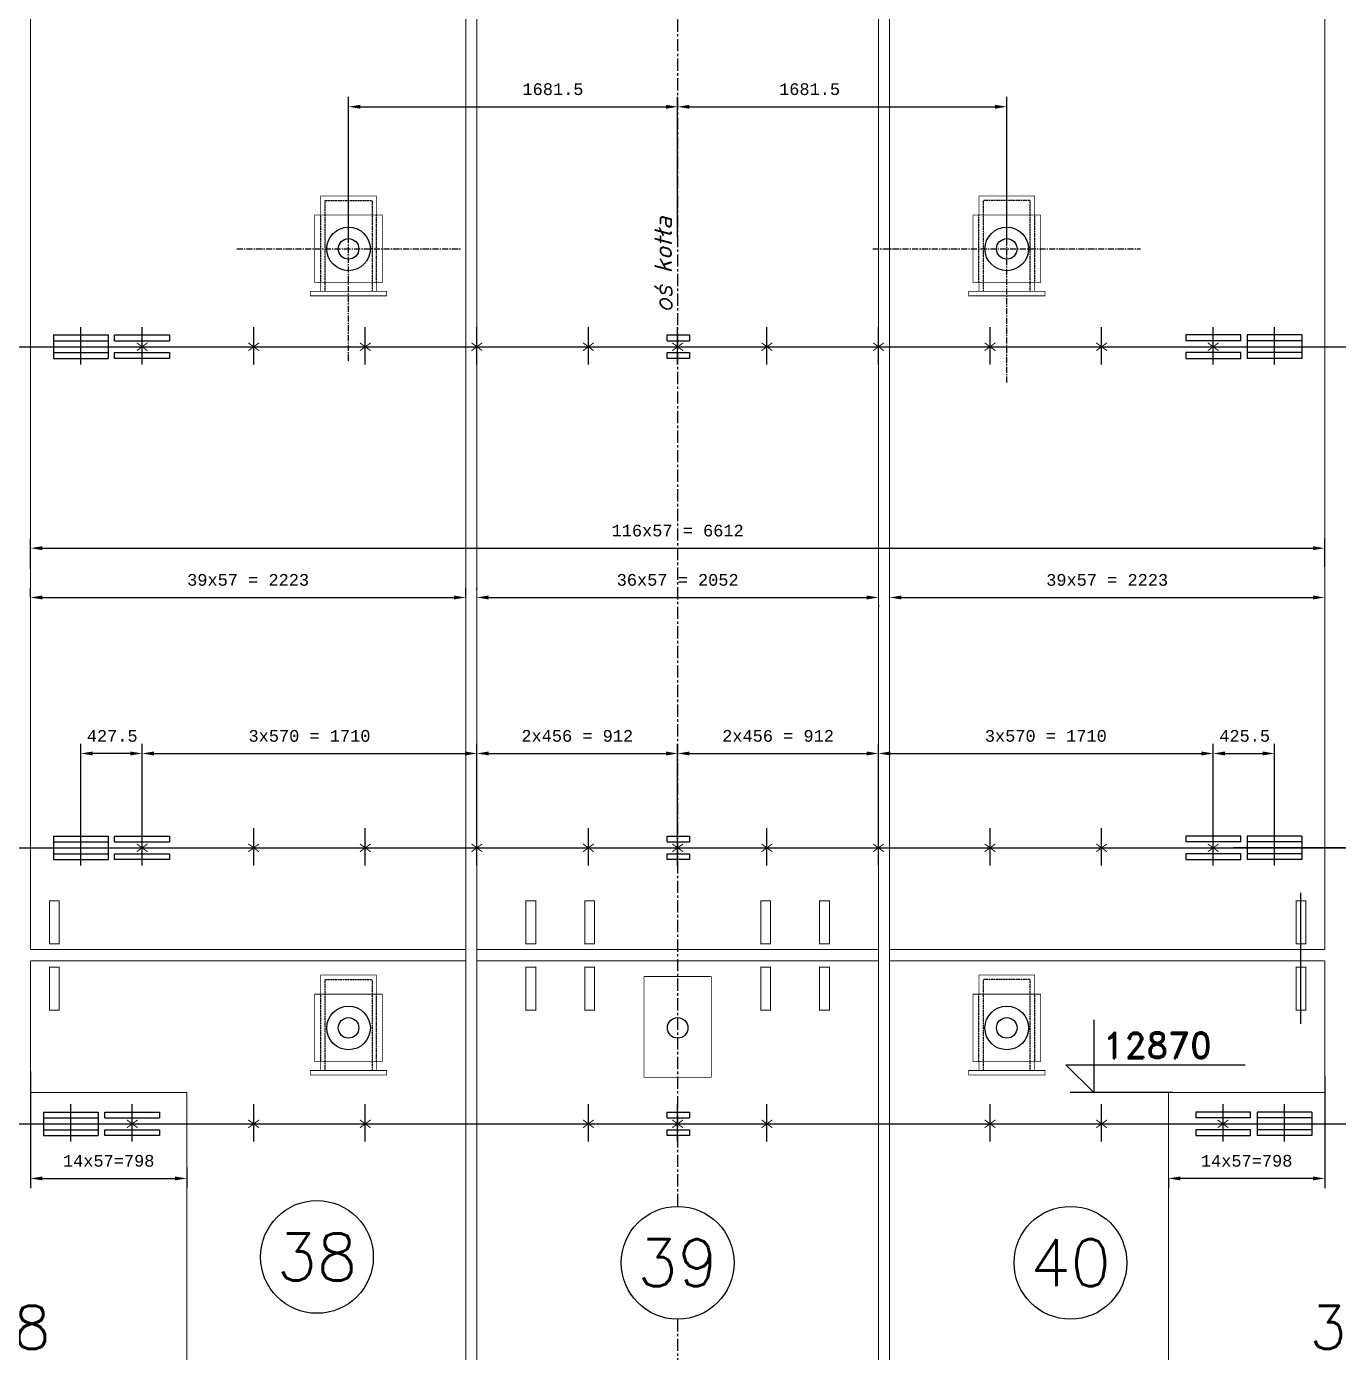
# Model space of a CAD drawing. Extents: x 13210 to 94108, y -7390 to 36310.
# Drawn here: x 23516 to 30219, y 11542 to 18316 of the extents above; entities that cross this region are included whole.
import ezdxf
from ezdxf.enums import TextEntityAlignment as Align

# ---------------------------------------------------------------- set-up
doc = ezdxf.new("R2010")
doc.units = 0
doc.header["$MEASUREMENT"] = 0
doc.header["$PDMODE"] = 3
for name, pattern in [('CENTER', [50, 31.25, -6.25, 6.25, -6.25]), ('CENTERX2', [100, 62.5, -12.5, 12.5, -12.5]), ('DASHEDX2', [1.5, 1, -0.5])]:
    doc.linetypes.add(name, pattern=pattern)
doc.layers.get('0').update_dxf_attribs({"linetype": 'CONTINUOUS'})
doc.layers.get('DEFPOINTS').update_dxf_attribs({"linetype": 'CONTINUOUS'})
for name, color, linetype in [('LINIE', 7, 'DASHEDX2'), ('NUMERY-KOL', 4, 'CONTINUOUS'), ('NUMERY-ODN', 2, 'CONTINUOUS'), ('PRZEKROJE', 4, 'CONTINUOUS'), ('ROZWINIECIE', 3, 'CONTINUOUS'), ('SZCZEGOLY', 2, 'CONTINUOUS'), ('WYMIAR1', 7, 'CONTINUOUS')]:
    doc.layers.add(name, color=color, linetype=linetype)
doc.styles.add('MONOTXT', font='monotxt')
doc.styles.add('ROMAND', font='romand')
doc.styles.add('ROMANS', font='romans')
doc.styles.get("Standard").update_dxf_attribs({"font": 'romans.shx'})
doc.dimstyles.new('KWA', dxfattribs={"dimscale": 20, "dimtxt": 3, "dimasz": 3, "dimexe": 2.5, "dimexo": 2.5, "dimgap": 1.5, "dimtad": 0, "dimtih": 1, "dimtoh": 1, "dimdsep": 46, "dimtxsty": 'Standard', "dimcen": -3, "dimdle": 1.25, "dimadec": 0, "dimazin": 0, "dimtfac": 0.75, "dimtofl": 0, "dimtmove": 2, "dimatfit": 3, "dimfxl": 0, "dimtvp": 1.5, "dimtolj": 1, "dimtzin": 12, "dimarcsym": 0})

# ---------------------------------------------------------------- blocks, each defined once
blk = doc.blocks.new('X')
at = {"linetype": 'Continuous', "const_width": 5}
for points in [[(27.5, 20), (-27.5, -20)], [(-27.5, 20), (27.5, -20)]]:
    blk.add_lwpolyline(points, dxfattribs=at)
blk = doc.blocks.new('K')
at = {"layer": 'ROZWINIECIE', "linetype": 'Continuous'}
blk.add_circle((0, 0), 111.5, dxfattribs=at)
blk = doc.blocks.new('*D191')
at = {"color": 0, "linetype": 'ByBlock'}
for p, q in [((25161.5, 17230), (25161.5, 17956)), ((26843, 17239), (26843, 17956)), ((25221.5, 17906), (26783, 17906))]:
    blk.add_line(p, q, dxfattribs=at)
for points in [[(25221.5, 17916), (25221.5, 17896), (25161.5, 17906)], [(26783, 17916), (26783, 17896), (26843, 17906)]]:
    blk.add_solid(points, dxfattribs=at)
at = {"layer": 'DEFPOINTS', "color": 0, "linetype": 'ByBlock'}
for p in [(26843, 17906), (25161.5, 17180), (26843, 17189)]:
    blk.add_point(p, dxfattribs=at)
at = {"color": 0, "linetype": 'ByBlock', "style": 'MONOTXT'}
blk.add_text('1681.5', height=60, dxfattribs=at).set_placement((26206, 17996), align=Align.MIDDLE_CENTER)
blk = doc.blocks.new('*D190')
at = {"color": 0, "linetype": 'ByBlock'}
for p, q in [((26843, 17239), (26843, 17956)), ((28524.5, 17230), (28524.5, 17956)), ((26903, 17906), (28464.5, 17906))]:
    blk.add_line(p, q, dxfattribs=at)
for points in [[(26903, 17916), (26903, 17896), (26843, 17906)], [(28464.5, 17916), (28464.5, 17896), (28524.5, 17906)]]:
    blk.add_solid(points, dxfattribs=at)
at = {"layer": 'DEFPOINTS', "color": 0, "linetype": 'ByBlock'}
for p in [(28524.5, 17906), (26843, 17189), (28524.5, 17180)]:
    blk.add_point(p, dxfattribs=at)
at = {"color": 0, "linetype": 'ByBlock', "style": 'MONOTXT'}
blk.add_text('1681.5', height=60, dxfattribs=at).set_placement((27517, 17996), align=Align.MIDDLE_CENTER)
blk = doc.blocks.new('*D189')
at = {"color": 0, "linetype": 'ByBlock'}
for p, q in [((23537, 15545), (23537, 15701)), ((23597, 15651), (30089, 15651)), ((30149, 15555), (30149, 15701))]:
    blk.add_line(p, q, dxfattribs=at)
for points in [[(23597, 15661), (23597, 15641), (23537, 15651)], [(30089, 15661), (30089, 15641), (30149, 15651)]]:
    blk.add_solid(points, dxfattribs=at)
at = {"layer": 'DEFPOINTS', "color": 0, "linetype": 'ByBlock'}
for p in [(30149, 15651), (23537, 15495), (30149, 15505)]:
    blk.add_point(p, dxfattribs=at)
at = {"color": 0, "linetype": 'ByBlock', "style": 'MONOTXT'}
blk.add_text('116x57 = 6612', height=60, dxfattribs=at).set_placement((26843, 15741), align=Align.MIDDLE_CENTER)
blk = doc.blocks.new('*D188')
at = {"color": 0, "linetype": 'ByBlock'}
for p, q in [((23537, 15401), (23537, 15449)), ((25760, 15401), (25760, 15449)), ((23597, 15399), (25700, 15399))]:
    blk.add_line(p, q, dxfattribs=at)
for points in [[(23597, 15409), (23597, 15389), (23537, 15399)], [(25700, 15409), (25700, 15389), (25760, 15399)]]:
    blk.add_solid(points, dxfattribs=at)
at = {"layer": 'DEFPOINTS', "color": 0, "linetype": 'ByBlock'}
for p in [(25760, 15399), (23537, 15351), (25760, 15351)]:
    blk.add_point(p, dxfattribs=at)
at = {"color": 0, "linetype": 'ByBlock', "style": 'MONOTXT'}
blk.add_text('39x57 = 2223', height=60, dxfattribs=at).set_placement((24648.5, 15489), align=Align.MIDDLE_CENTER)
blk = doc.blocks.new('*D187')
at = {"color": 0, "linetype": 'ByBlock'}
for p, q in [((25817, 15439), (25817, 15449)), ((25877, 15399), (27809, 15399)), ((27869, 15359), (27869, 15349))]:
    blk.add_line(p, q, dxfattribs=at)
for points in [[(25877, 15409), (25877, 15389), (25817, 15399)], [(27809, 15409), (27809, 15389), (27869, 15399)]]:
    blk.add_solid(points, dxfattribs=at)
at = {"layer": 'DEFPOINTS', "color": 0, "linetype": 'ByBlock'}
for p in [(25817, 15389), (27869, 15409), (27869, 15399)]:
    blk.add_point(p, dxfattribs=at)
at = {"color": 0, "linetype": 'ByBlock', "style": 'MONOTXT'}
blk.add_text('36x57 = 2052', height=60, dxfattribs=at).set_placement((26843, 15489), align=Align.MIDDLE_CENTER)
blk = doc.blocks.new('*D186')
at = {"color": 0, "linetype": 'ByBlock'}
for p, q in [((27926, 15449), (27926, 15449)), ((30149, 15449), (30149, 15449)), ((27986, 15399), (30089, 15399))]:
    blk.add_line(p, q, dxfattribs=at)
for points in [[(27986, 15409), (27986, 15389), (27926, 15399)], [(30089, 15409), (30089, 15389), (30149, 15399)]]:
    blk.add_solid(points, dxfattribs=at)
at = {"layer": 'DEFPOINTS', "color": 0, "linetype": 'ByBlock'}
for p in [(27926, 15399), (30149, 15399), (30149, 15399)]:
    blk.add_point(p, dxfattribs=at)
at = {"color": 0, "linetype": 'ByBlock', "style": 'MONOTXT'}
blk.add_text('39x57 = 2223', height=60, dxfattribs=at).set_placement((29037.5, 15489), align=Align.MIDDLE_CENTER)
blk = doc.blocks.new('*D185')
at = {"color": 0, "linetype": 'ByBlock'}
for p, q in [((23793.5, 14170), (23793.5, 14652)), ((24107, 14170), (24107, 14652)), ((24047, 14602), (23853.5, 14602))]:
    blk.add_line(p, q, dxfattribs=at)
for points in [[(23853.5, 14612), (23853.5, 14592), (23793.5, 14602)], [(24047, 14612), (24047, 14592), (24107, 14602)]]:
    blk.add_solid(points, dxfattribs=at)
at = {"layer": 'DEFPOINTS', "color": 0, "linetype": 'ByBlock'}
for p in [(23793.5, 14602), (23793.5, 14120), (24107, 14120)]:
    blk.add_point(p, dxfattribs=at)
at = {"color": 0, "linetype": 'ByBlock', "style": 'MONOTXT'}
blk.add_text('427.5', height=60, dxfattribs=at).set_placement((23954, 14692), align=Align.MIDDLE_CENTER)
blk = doc.blocks.new('*D184')
at = {"color": 0, "linetype": 'ByBlock'}
for p, q in [((24107, 14170), (24107, 14652)), ((25817, 14170), (25817, 14652)), ((24167, 14602), (25757, 14602))]:
    blk.add_line(p, q, dxfattribs=at)
for points in [[(24167, 14612), (24167, 14592), (24107, 14602)], [(25757, 14612), (25757, 14592), (25817, 14602)]]:
    blk.add_solid(points, dxfattribs=at)
at = {"layer": 'DEFPOINTS', "color": 0, "linetype": 'ByBlock'}
for p in [(25817, 14602), (24107, 14120), (25817, 14120)]:
    blk.add_point(p, dxfattribs=at)
at = {"color": 0, "linetype": 'ByBlock', "style": 'MONOTXT'}
blk.add_text('3x570 = 1710', height=60, dxfattribs=at).set_placement((24962, 14692), align=Align.MIDDLE_CENTER)
blk = doc.blocks.new('*D183')
at = {"color": 0, "linetype": 'ByBlock'}
for p, q in [((25817, 14170), (25817, 14652)), ((26843, 14170), (26843, 14652)), ((25877, 14602), (26783, 14602))]:
    blk.add_line(p, q, dxfattribs=at)
for points in [[(25877, 14612), (25877, 14592), (25817, 14602)], [(26783, 14612), (26783, 14592), (26843, 14602)]]:
    blk.add_solid(points, dxfattribs=at)
at = {"layer": 'DEFPOINTS', "color": 0, "linetype": 'ByBlock'}
for p in [(26843, 14602), (25817, 14120), (26843, 14120)]:
    blk.add_point(p, dxfattribs=at)
at = {"color": 0, "linetype": 'ByBlock', "style": 'MONOTXT'}
blk.add_text('2x456 = 912', height=60, dxfattribs=at).set_placement((26330, 14692), align=Align.MIDDLE_CENTER)
blk = doc.blocks.new('*D182')
at = {"color": 0, "linetype": 'ByBlock'}
for p, q in [((26843, 14170), (26843, 14652)), ((27869, 14170), (27869, 14652)), ((26903, 14602), (27809, 14602))]:
    blk.add_line(p, q, dxfattribs=at)
for points in [[(26903, 14612), (26903, 14592), (26843, 14602)], [(27809, 14612), (27809, 14592), (27869, 14602)]]:
    blk.add_solid(points, dxfattribs=at)
at = {"layer": 'DEFPOINTS', "color": 0, "linetype": 'ByBlock'}
for p in [(27869, 14602), (26843, 14120), (27869, 14120)]:
    blk.add_point(p, dxfattribs=at)
at = {"color": 0, "linetype": 'ByBlock', "style": 'MONOTXT'}
blk.add_text('2x456 = 912', height=60, dxfattribs=at).set_placement((27356, 14692), align=Align.MIDDLE_CENTER)
blk = doc.blocks.new('*D181')
at = {"color": 0, "linetype": 'ByBlock'}
for p, q in [((27869, 14170), (27869, 14652)), ((29579, 14170), (29579, 14652)), ((27929, 14602), (29519, 14602))]:
    blk.add_line(p, q, dxfattribs=at)
for points in [[(27929, 14612), (27929, 14592), (27869, 14602)], [(29519, 14612), (29519, 14592), (29579, 14602)]]:
    blk.add_solid(points, dxfattribs=at)
at = {"layer": 'DEFPOINTS', "color": 0, "linetype": 'ByBlock'}
for p in [(29579, 14602), (27869, 14120), (29579, 14120)]:
    blk.add_point(p, dxfattribs=at)
at = {"color": 0, "linetype": 'ByBlock', "style": 'MONOTXT'}
blk.add_text('3x570 = 1710', height=60, dxfattribs=at).set_placement((28724, 14692), align=Align.MIDDLE_CENTER)
blk = doc.blocks.new('*D180')
at = {"color": 0, "linetype": 'ByBlock'}
for p, q in [((29579, 14170), (29579, 14652)), ((29892.5, 14170), (29892.5, 14652)), ((29639, 14602), (29832.5, 14602))]:
    blk.add_line(p, q, dxfattribs=at)
for points in [[(29639, 14612), (29639, 14592), (29579, 14602)], [(29832.5, 14612), (29832.5, 14592), (29892.5, 14602)]]:
    blk.add_solid(points, dxfattribs=at)
at = {"layer": 'DEFPOINTS', "color": 0, "linetype": 'ByBlock'}
for p in [(29892.5, 14602), (29579, 14120), (29892.5, 14120)]:
    blk.add_point(p, dxfattribs=at)
at = {"color": 0, "linetype": 'ByBlock', "style": 'MONOTXT'}
blk.add_text('425.5', height=60, dxfattribs=at).set_placement((29740, 14692), align=Align.MIDDLE_CENTER)
blk = doc.blocks.new('POZ')
for p, q in [((0, 186), (0, 0)), ((0, 0), (-71, 71)), ((-71, 71), (387, 71))]:
    blk.add_line(p, q)
at = {"style": 'ROMAND', "flags": 4}
blk.add_attdef('POZIOM', (23, 88), '', height=65, dxfattribs=at)
blk = doc.blocks.new('*D161')
at = {"color": 0, "linetype": 'ByBlock'}
for p, q in [((23537, 12977), (23537, 12381)), ((24335, 12487), (24335, 12381)), ((23597, 12431), (24275, 12431))]:
    blk.add_line(p, q, dxfattribs=at)
for points in [[(23597, 12441), (23597, 12421), (23537, 12431)], [(24275, 12441), (24275, 12421), (24335, 12431)]]:
    blk.add_solid(points, dxfattribs=at)
at = {"layer": 'DEFPOINTS', "color": 0, "linetype": 'ByBlock'}
for p in [(23537, 13027), (24335, 12537), (24335, 12431)]:
    blk.add_point(p, dxfattribs=at)
at = {"color": 0, "linetype": 'ByBlock', "style": 'MONOTXT'}
blk.add_text('14x57=798', height=60, dxfattribs=at).set_placement((23936, 12521), align=Align.MIDDLE_CENTER)
blk = doc.blocks.new('*D160')
at = {"color": 0, "linetype": 'ByBlock'}
for p, q in [((30149, 12952), (30149, 12381)), ((29351, 12435), (29351, 12381)), ((30089, 12431), (29411, 12431))]:
    blk.add_line(p, q, dxfattribs=at)
for points in [[(29411, 12441), (29411, 12421), (29351, 12431)], [(30089, 12441), (30089, 12421), (30149, 12431)]]:
    blk.add_solid(points, dxfattribs=at)
at = {"layer": 'DEFPOINTS', "color": 0, "linetype": 'ByBlock'}
for p in [(30149, 13002), (29351, 12485), (29351, 12431)]:
    blk.add_point(p, dxfattribs=at)
at = {"color": 0, "linetype": 'ByBlock', "style": 'MONOTXT'}
blk.add_text('14x57=798', height=60, dxfattribs=at).set_placement((29750, 12521), align=Align.MIDDLE_CENTER)

msp = doc.modelspace()

# ---------------------------------------------------------------- linework, layer by layer
at = {"layer": 'LINIE', "linetype": 'CENTERX2'}
for p, q in [((26843, 18452), (26843, 12288)), ((26843, 11712), (26843, 2320))]:
    msp.add_line(p, q, dxfattribs=at)
at = {"layer": 'LINIE', "linetype": 'CENTER'}
for p, q in [((28524.5, 16496.5), (28524.5, 17863.5)), ((25161.5, 16608.5), (25161.5, 17751.5)), ((24590, 17180), (25733, 17180)), ((27841, 17180), (29208, 17180))]:
    msp.add_line(p, q, dxfattribs=at)
at = {"layer": 'LINIE', "linetype": 'DASHEDX2'}
for p, q in [((25041.5, 16962.5), (25041.5, 17427.5)), ((25041.5, 17427.5), (25281.5, 17427.5)), ((25281.5, 17427.5), (25281.5, 16962.5)), ((28404.5, 17427.5), (28404.5, 16962.5)), ((28644.5, 17427.5), (28404.5, 17427.5)), ((28644.5, 16962.5), (28644.5, 17427.5)), ((25019, 17352.5), (25019, 17007.5)), ((25304, 17007.5), (25304, 17352.5)), ((28382, 17007.5), (28382, 17352.5)), ((28667, 17352.5), (28667, 17007.5)), ((25041.5, 13447.5), (25281.5, 13447.5)), ((25041.5, 12982.5), (25041.5, 13447.5)), ((25281.5, 13447.5), (25281.5, 12982.5)), ((28644.5, 13447.5), (28404.5, 13447.5)), ((28404.5, 13447.5), (28404.5, 12982.5)), ((28644.5, 12982.5), (28644.5, 13447.5)), ((25019, 13372.5), (25019, 13027.5)), ((25304, 13027.5), (25304, 13372.5)), ((28382, 13027.5), (28382, 13372.5)), ((28667, 13372.5), (28667, 13027.5))]:
    msp.add_line(p, q, dxfattribs=at)
at = {"layer": 'LINIE', "linetype": 'Continuous'}
for p, q in [((14198, 16680), (43820, 16680)), ((14198, 14120), (37603, 14120)), ((47990, 14120), (29683, 14120)), ((30025.5, 13890), (30025.5, 13220)), ((14198, 12710), (44007, 12710))]:
    msp.add_line(p, q, dxfattribs=at)
at = {"layer": 'NUMERY-KOL'}
for centre in [(25000, 12030), (26843, 12000), (28850, 12000)]:
    msp.add_circle(centre, 288, dxfattribs=at)
at = {"layer": 'PRZEKROJE', "linetype": 'Continuous'}
for p, q in [((23793.5, 16590), (23793.5, 16780)), ((24107, 16590), (24107, 16780)), ((24677, 16590), (24677, 16780)), ((25247, 16590), (25247, 16780)), ((25817, 16590), (25817, 16780)), ((26387, 16590), (26387, 16780)), ((26843, 16590), (26843, 16780)), ((27299, 16590), (27299, 16780)), ((27869, 16590), (27869, 16780)), ((28439, 16590), (28439, 16780)), ((29009, 16590), (29009, 16780)), ((29579, 16590), (29579, 16780)), ((29579, 16590), (29579, 16780)), ((29892.5, 16590), (29892.5, 16780)), ((29892.5, 16590), (29892.5, 16780)), ((23793.5, 14030), (23793.5, 14220)), ((24107, 14030), (24107, 14220)), ((24677, 14030), (24677, 14220)), ((25247, 14030), (25247, 14220)), ((25817, 14030), (25817, 14220)), ((26387, 14030), (26387, 14220)), ((26843, 14030), (26843, 14220)), ((27299, 14030), (27299, 14220)), ((27869, 14030), (27869, 14220)), ((28439, 14030), (28439, 14220)), ((29009, 14030), (29009, 14220)), ((29579, 14030), (29579, 14220)), ((29579, 14030), (29579, 14220)), ((29892.5, 14030), (29892.5, 14220)), ((29892.5, 14030), (29892.5, 14220)), ((23743, 12620), (23743, 12810)), ((24056.5, 12620), (24056.5, 12810)), ((24677, 12620), (24677, 12810)), ((25247, 12620), (25247, 12810)), ((26387, 12620), (26387, 12810)), ((26843, 12620), (26843, 12810)), ((27299, 12620), (27299, 12810)), ((28439, 12620), (28439, 12810)), ((29009, 12620), (29009, 12810)), ((29629.5, 12620), (29629.5, 12810)), ((29629.5, 12620), (29629.5, 12810)), ((29943, 12620), (29943, 12810)), ((29943, 12620), (29943, 12810))]:
    msp.add_line(p, q, dxfattribs=at)
at = {"layer": 'ROZWINIECIE', "linetype": 'Continuous'}
for p, q in [((23653.5, 16740), (23933.5, 16740)), ((23653.5, 16740), (23653.5, 16620)), ((23933.5, 16740), (23933.5, 16620)), ((23966.5, 16740), (24246.5, 16740)), ((23966.5, 16710), (23966.5, 16740)), ((24246.5, 16740), (24246.5, 16710)), ((26789.5, 16710), (26789.5, 16740)), ((26789.5, 16740), (26903.5, 16740)), ((26903.5, 16740), (26903.5, 16710)), ((29719.5, 16740), (29439.5, 16740)), ((29439.5, 16740), (29439.5, 16710)), ((29719.5, 16740), (29439.5, 16740)), ((29439.5, 16740), (29439.5, 16710)), ((29719.5, 16710), (29719.5, 16740)), ((29719.5, 16710), (29719.5, 16740)), ((29752.5, 16740), (29752.5, 16620)), ((30032.5, 16740), (29752.5, 16740)), ((29752.5, 16740), (29752.5, 16620)), ((30032.5, 16740), (29752.5, 16740)), ((30032.5, 16740), (30032.5, 16620)), ((30032.5, 16740), (30032.5, 16620)), ((23653.5, 16710), (23933.5, 16710)), ((23966.5, 16710), (24246.5, 16710)), ((26789.5, 16710), (26903.5, 16710)), ((29719.5, 16710), (29439.5, 16710)), ((29719.5, 16710), (29439.5, 16710)), ((30032.5, 16710), (29752.5, 16710)), ((30032.5, 16710), (29752.5, 16710)), ((23653.5, 16650), (23933.5, 16650)), ((23653.5, 16620), (23933.5, 16620)), ((23966.5, 16650), (24246.5, 16650)), ((23966.5, 16620), (23966.5, 16650)), ((24246.5, 16620), (23966.5, 16620)), ((24246.5, 16650), (24246.5, 16620)), ((26789.5, 16620), (26789.5, 16650)), ((26789.5, 16650), (26903.5, 16650)), ((26903.5, 16620), (26789.5, 16620)), ((26903.5, 16650), (26903.5, 16620)), ((29439.5, 16650), (29439.5, 16620)), ((29719.5, 16650), (29439.5, 16650)), ((29439.5, 16650), (29439.5, 16620)), ((29719.5, 16650), (29439.5, 16650)), ((29439.5, 16620), (29719.5, 16620)), ((29439.5, 16620), (29719.5, 16620)), ((29719.5, 16620), (29719.5, 16650)), ((29719.5, 16620), (29719.5, 16650)), ((30032.5, 16650), (29752.5, 16650)), ((30032.5, 16650), (29752.5, 16650)), ((30032.5, 16620), (29752.5, 16620)), ((30032.5, 16620), (29752.5, 16620)), ((23653.5, 14180), (23653.5, 14060)), ((23653.5, 14180), (23933.5, 14180)), ((23933.5, 14180), (23933.5, 14060)), ((23966.5, 14150), (23966.5, 14180)), ((23966.5, 14180), (24246.5, 14180)), ((24246.5, 14180), (24246.5, 14150)), ((26789.5, 14180), (26903.5, 14180)), ((26789.5, 14150), (26789.5, 14180)), ((26903.5, 14180), (26903.5, 14150)), ((29439.5, 14180), (29439.5, 14150)), ((29719.5, 14180), (29439.5, 14180)), ((29439.5, 14180), (29439.5, 14150)), ((29719.5, 14180), (29439.5, 14180)), ((29719.5, 14150), (29719.5, 14180)), ((29719.5, 14150), (29719.5, 14180)), ((30032.5, 14180), (29752.5, 14180)), ((29752.5, 14180), (29752.5, 14060)), ((30032.5, 14180), (29752.5, 14180)), ((29752.5, 14180), (29752.5, 14060)), ((30032.5, 14180), (30032.5, 14060)), ((30032.5, 14180), (30032.5, 14060)), ((23653.5, 14150), (23933.5, 14150)), ((23966.5, 14150), (24246.5, 14150)), ((26789.5, 14150), (26903.5, 14150)), ((29719.5, 14150), (29439.5, 14150)), ((29719.5, 14150), (29439.5, 14150)), ((30032.5, 14150), (29752.5, 14150)), ((30032.5, 14150), (29752.5, 14150)), ((23653.5, 14090), (23933.5, 14090)), ((23653.5, 14060), (23933.5, 14060)), ((23966.5, 14060), (23966.5, 14090)), ((23966.5, 14090), (24246.5, 14090)), ((24246.5, 14060), (23966.5, 14060)), ((24246.5, 14090), (24246.5, 14060)), ((26789.5, 14090), (26903.5, 14090)), ((26789.5, 14060), (26789.5, 14090)), ((26903.5, 14060), (26789.5, 14060)), ((26903.5, 14090), (26903.5, 14060)), ((29719.5, 14090), (29439.5, 14090)), ((29439.5, 14090), (29439.5, 14060)), ((29719.5, 14090), (29439.5, 14090)), ((29439.5, 14090), (29439.5, 14060)), ((29439.5, 14060), (29719.5, 14060)), ((29439.5, 14060), (29719.5, 14060)), ((29719.5, 14060), (29719.5, 14090)), ((29719.5, 14060), (29719.5, 14090)), ((30032.5, 14090), (29752.5, 14090)), ((30032.5, 14090), (29752.5, 14090)), ((30032.5, 14060), (29752.5, 14060)), ((30032.5, 14060), (29752.5, 14060)), ((23603, 12770), (23603, 12650)), ((23603, 12770), (23883, 12770)), ((23603, 12740), (23883, 12740)), ((23883, 12770), (23883, 12650)), ((23916, 12740), (23916, 12770)), ((23916, 12770), (24196, 12770)), ((23916, 12740), (24196, 12740)), ((24196, 12770), (24196, 12740)), ((26789.5, 12770), (26903.5, 12770)), ((26789.5, 12740), (26789.5, 12770)), ((26789.5, 12740), (26903.5, 12740)), ((26903.5, 12770), (26903.5, 12740)), ((29490, 12770), (29490, 12740)), ((29770, 12770), (29490, 12770)), ((29490, 12770), (29490, 12740)), ((29770, 12770), (29490, 12770)), ((29770, 12740), (29490, 12740)), ((29770, 12740), (29490, 12740)), ((29770, 12740), (29770, 12770)), ((29770, 12740), (29770, 12770)), ((30083, 12770), (29803, 12770)), ((29803, 12770), (29803, 12650)), ((30083, 12770), (29803, 12770)), ((29803, 12770), (29803, 12650)), ((30083, 12740), (29803, 12740)), ((30083, 12740), (29803, 12740)), ((30083, 12770), (30083, 12650)), ((30083, 12770), (30083, 12650)), ((23603, 12680), (23883, 12680)), ((23916, 12650), (23916, 12680)), ((23916, 12680), (24196, 12680)), ((24196, 12680), (24196, 12650)), ((26789.5, 12680), (26903.5, 12680)), ((26789.5, 12650), (26789.5, 12680)), ((26903.5, 12680), (26903.5, 12650)), ((29770, 12680), (29490, 12680)), ((29490, 12680), (29490, 12650)), ((29770, 12680), (29490, 12680)), ((29490, 12680), (29490, 12650)), ((29770, 12650), (29770, 12680)), ((29770, 12650), (29770, 12680)), ((30083, 12680), (29803, 12680)), ((30083, 12680), (29803, 12680)), ((23603, 12650), (23883, 12650)), ((24196, 12650), (23916, 12650)), ((26903.5, 12650), (26789.5, 12650)), ((29490, 12650), (29770, 12650)), ((29490, 12650), (29770, 12650)), ((30083, 12650), (29803, 12650)), ((30083, 12650), (29803, 12650))]:
    msp.add_line(p, q, dxfattribs=at)
at = {"layer": 'ROZWINIECIE', "const_width": 5}
for points in [[(23537, 13600), (23537, 31110)], [(30149, 31110), (30149, 13600)], [(30149, 13600), (30149, 31110)], [(25760, 21050), (25760, 3233.2)], [(25817, 21050), (25817, 3233.2)], [(27869, 21050), (27869, 3233.2)], [(27926, 21050), (27926, 3233.2)], [(23537, 13600), (25760, 13600)], [(25817, 13600), (27869, 13600)], [(27926, 13600), (30149, 13600)], [(23537, 12870), (23537, 13543)], [(23537, 13543), (25760, 13543)], [(25817, 13543), (27869, 13543)], [(27926, 13543), (30149, 13543)], [(30149, 13543), (30149, 12870)], [(30149, 12870), (30149, 13543)], [(23537, 12870), (24335, 12870), (24335, 8100), (23537, 8100)], [(30149, 12870), (29351, 12870), (29351, 8100), (30149, 8100)]]:
    msp.add_lwpolyline(points, dxfattribs=at)
at = {"layer": 'ROZWINIECIE', "linetype": 'Continuous', "const_width": 3.75}
for points in [[(25019, 17352.5), (25019, 17450), (25304, 17450), (25304, 17352.5)], [(28667, 17352.5), (28667, 17450), (28382, 17450), (28382, 17352.5)], [(24989, 17007.5), (24989, 17352.5), (25334, 17352.5), (25334, 17007.5)], [(28697, 17352.5), (28352, 17352.5)], [(28352, 17352.5), (28352, 17007.5)], [(28697, 17007.5), (28697, 17352.5)], [(25334, 17007.5), (24989, 17007.5)], [(25019, 17007.5), (25019, 16962.5)], [(25304, 17007.5), (25304, 16962.5)], [(28352, 17007.5), (28697, 17007.5)], [(28382, 17007.5), (28382, 16962.5)], [(28667, 17007.5), (28667, 16962.5)], [(25019, 13372.5), (25019, 13470), (25304, 13470), (25304, 13372.5)], [(26670.5, 13462.5), (26670.5, 12947.5)], [(27015.5, 13462.5), (26670.5, 13462.5)], [(27015.5, 12947.5), (27015.5, 13462.5)], [(28667, 13372.5), (28667, 13470), (28382, 13470), (28382, 13372.5)], [(24989, 13027.5), (24989, 13372.5), (25334, 13372.5), (25334, 13027.5)], [(28352, 13372.5), (28352, 13027.5)], [(28697, 13372.5), (28352, 13372.5)], [(28697, 13027.5), (28697, 13372.5)], [(25334, 13027.5), (24989, 13027.5)], [(25019, 13027.5), (25019, 12982.5)], [(25304, 13027.5), (25304, 12982.5)], [(28352, 13027.5), (28697, 13027.5)], [(28382, 13027.5), (28382, 12982.5)], [(28667, 13027.5), (28667, 12982.5)], [(26670.5, 12947.5), (27015.5, 12947.5)]]:
    msp.add_lwpolyline(points, dxfattribs=at)
at = {"layer": 'ROZWINIECIE', "linetype": 'Continuous'}
for points, const_width in [([(24966.5, 16962.5), (25356.5, 16962.5), (25356.5, 16940), (24966.5, 16940)], 3.75), ([(28719.5, 16962.5), (28329.5, 16962.5), (28329.5, 16940), (28719.5, 16940)], 3.75), ([(23633.5, 13850), (23683.5, 13850), (23683.5, 13850), (23683.5, 13850), (23683.5, 13630), (23633.5, 13630), (23633.5, 13630)], 5), ([(26118, 13850), (26068, 13850), (26068, 13850), (26068, 13850), (26068, 13630), (26118, 13630), (26118, 13630)], 5), ([(26368, 13850), (26418, 13850), (26418, 13850), (26418, 13850), (26418, 13630), (26368, 13630), (26368, 13630)], 5), ([(27318, 13850), (27268, 13850), (27268, 13850), (27268, 13850), (27268, 13630), (27318, 13630), (27318, 13630)], 5), ([(27568, 13850), (27618, 13850), (27618, 13850), (27618, 13850), (27618, 13630), (27568, 13630), (27568, 13630)], 5), ([(30052.5, 13850), (30002.5, 13850), (30002.5, 13850), (30002.5, 13850), (30002.5, 13630), (30052.5, 13630), (30052.5, 13630)], 5), ([(30052.5, 13850), (30002.5, 13850), (30002.5, 13850), (30002.5, 13850), (30002.5, 13630), (30052.5, 13630), (30052.5, 13630)], 5), ([(23633.5, 13290), (23683.5, 13290), (23683.5, 13290), (23683.5, 13290), (23683.5, 13510), (23633.5, 13510), (23633.5, 13510)], 5), ([(26118, 13290), (26068, 13290), (26068, 13290), (26068, 13290), (26068, 13510), (26118, 13510), (26118, 13510)], 5), ([(26368, 13290), (26418, 13290), (26418, 13290), (26418, 13290), (26418, 13510), (26368, 13510), (26368, 13510)], 5), ([(27318, 13290), (27268, 13290), (27268, 13290), (27268, 13290), (27268, 13510), (27318, 13510), (27318, 13510)], 5), ([(27568, 13290), (27618, 13290), (27618, 13290), (27618, 13290), (27618, 13510), (27568, 13510), (27568, 13510)], 5), ([(30052.5, 13290), (30002.5, 13290), (30002.5, 13290), (30002.5, 13290), (30002.5, 13510), (30052.5, 13510), (30052.5, 13510)], 5), ([(30052.5, 13290), (30002.5, 13290), (30002.5, 13290), (30002.5, 13290), (30002.5, 13510), (30052.5, 13510), (30052.5, 13510)], 5), ([(24966.5, 12982.5), (25356.5, 12982.5), (25356.5, 12960), (24966.5, 12960)], 3.75), ([(28719.5, 12982.5), (28329.5, 12982.5), (28329.5, 12960), (28719.5, 12960)], 3.75)]:
    msp.add_lwpolyline(points, close=True, dxfattribs=dict(at, const_width=const_width))
for centre, radius in [((25161.5, 17180), 111.5), ((28524.5, 17180), 111.5), ((25161.5, 17180), 52.5), ((28524.5, 17180), 52.5), ((25161.5, 13200), 111.5), ((25161.5, 13200), 52.5), ((26843, 13200), 52.5), ((28524.5, 13200), 52.5)]:
    msp.add_circle(centre, radius, dxfattribs=at)
at = {"layer": 'WYMIAR1'}
msp.add_line((29371, 12870), (28849, 12870), dxfattribs=at)

# ---------------------------------------------------------------- block references
at = {"layer": 'ROZWINIECIE', "linetype": 'Continuous'}
msp.add_blockref('K', (28524.5, 13200), dxfattribs=at)
at = {"layer": 'SZCZEGOLY', "linetype": 'Continuous', "xscale": -1}
for p in [(24107, 16680), (27299, 16680), (27869, 16680), (28439, 16680), (29009, 16680), (24107, 14120), (27299, 14120), (27869, 14120), (28439, 14120), (29009, 14120), (24056.5, 12710), (27299, 12710), (28439, 12710), (29009, 12710)]:
    msp.add_blockref('X', p, dxfattribs=at)
at = {"layer": 'SZCZEGOLY', "linetype": 'Continuous'}
for p in [(24677, 16680), (25247, 16680), (25817, 16680), (26387, 16680), (26843, 16680), (29579, 16680), (29579, 16680), (24677, 14120), (25247, 14120), (25817, 14120), (26387, 14120), (26843, 14120), (29579, 14120), (29579, 14120), (24677, 12710), (25247, 12710), (26387, 12710), (26843, 12710), (29629.5, 12710), (29629.5, 12710)]:
    msp.add_blockref('X', p, dxfattribs=at)
at = {"layer": 'WYMIAR1', "xscale": 2, "yscale": 2, "zscale": 2}
msp.add_blockref('POZ', (28969, 12870), dxfattribs=at).add_auto_attribs({'POZIOM': '12870'})

# ---------------------------------------------------------------- texts
at = {"layer": 'NUMERY-KOL', "style": 'ROMANS'}
for s, p in [('38', (25000, 12030)), ('39', (26843, 12000)), ('40', (28850, 12000))]:
    msp.add_text(s, height=240, dxfattribs=at).set_placement(p, align=Align.MIDDLE)
at = {"layer": 'NUMERY-ODN', "style": 'ROMANS'}
for s, p in [('38', (23450, 11560)), ('39', (30260, 11560))]:
    msp.add_text(s, height=220, dxfattribs=at).set_placement(p, align=Align.CENTER)
at = {"layer": 'WYMIAR1', "style": 'ROMANS', "oblique": 15}
msp.add_text('oś kotła', height=90, rotation=90, dxfattribs=at).set_placement((26814, 16854))

# ---------------------------------------------------------------- dimensions: what is measured, and where the dimension line sits
at = {"layer": 'WYMIAR1'}
for base, p1, p2, picture, middle in [((26843, 17906), (25161.5, 17180), (26843, 17189), '*D191', (26206, 17996)), ((28524.5, 17906), (26843, 17189), (28524.5, 17180), '*D190', (27517, 17996))]:
    dim = msp.add_linear_dim(base=base, p1=p1, p2=p2, dimstyle='KWA', dxfattribs=at)
    dim.commit()
    dim.dimension.update_dxf_attribs({"geometry": picture, "text_midpoint": middle, "dimtype": 128})
for base, p1, p2, text, picture, middle in [((30149, 15651), (23537, 15495), (30149, 15505), '116x57 = 6612', '*D189', (26843, 15741)), ((25760, 15399), (23537, 15351), (25760, 15351), '39x57 = 2223', '*D188', (24648.5, 15489)), ((27869, 15399), (25817, 15389), (27869, 15409), '36x57 = 2052', '*D187', (26843, 15489)), ((30149, 15399), (27926, 15399), (30149, 15399), '39x57 = 2223', '*D186', (29037.5, 15489)), ((25817, 14602), (24107, 14120), (25817, 14120), '3x570 = 1710', '*D184', (24962, 14692)), ((26843, 14602), (25817, 14120), (26843, 14120), '2x456 = 912', '*D183', (26330, 14692)), ((27869, 14602), (26843, 14120), (27869, 14120), '2x456 = 912', '*D182', (27356, 14692)), ((29579, 14602), (27869, 14120), (29579, 14120), '3x570 = 1710', '*D181', (28724, 14692)), ((24335, 12431), (23537, 13027), (24335, 12537), '14x57=798', '*D161', (23936, 12521)), ((29351, 12431), (30149, 13002), (29351, 12485), '14x57=798', '*D160', (29750, 12521))]:
    dim = msp.add_linear_dim(base=base, p1=p1, p2=p2, text=text, dimstyle='KWA', dxfattribs=at)
    dim.commit()
    dim.dimension.update_dxf_attribs({"geometry": picture, "text_midpoint": middle})
for base, p1, p2, text, picture, middle in [((23793.5, 14602), (24107, 14120), (23793.5, 14120), '427.5', '*D185', (23954, 14692)), ((29892.5, 14602), (29579, 14120), (29892.5, 14120), '425.5', '*D180', (29740, 14692))]:
    dim = msp.add_linear_dim(base=base, p1=p1, p2=p2, text=text, dimstyle='KWA', dxfattribs=at)
    dim.commit()
    dim.dimension.update_dxf_attribs({"geometry": picture, "text_midpoint": middle, "dimtype": 128})

doc.saveas('drawing.dxf')
